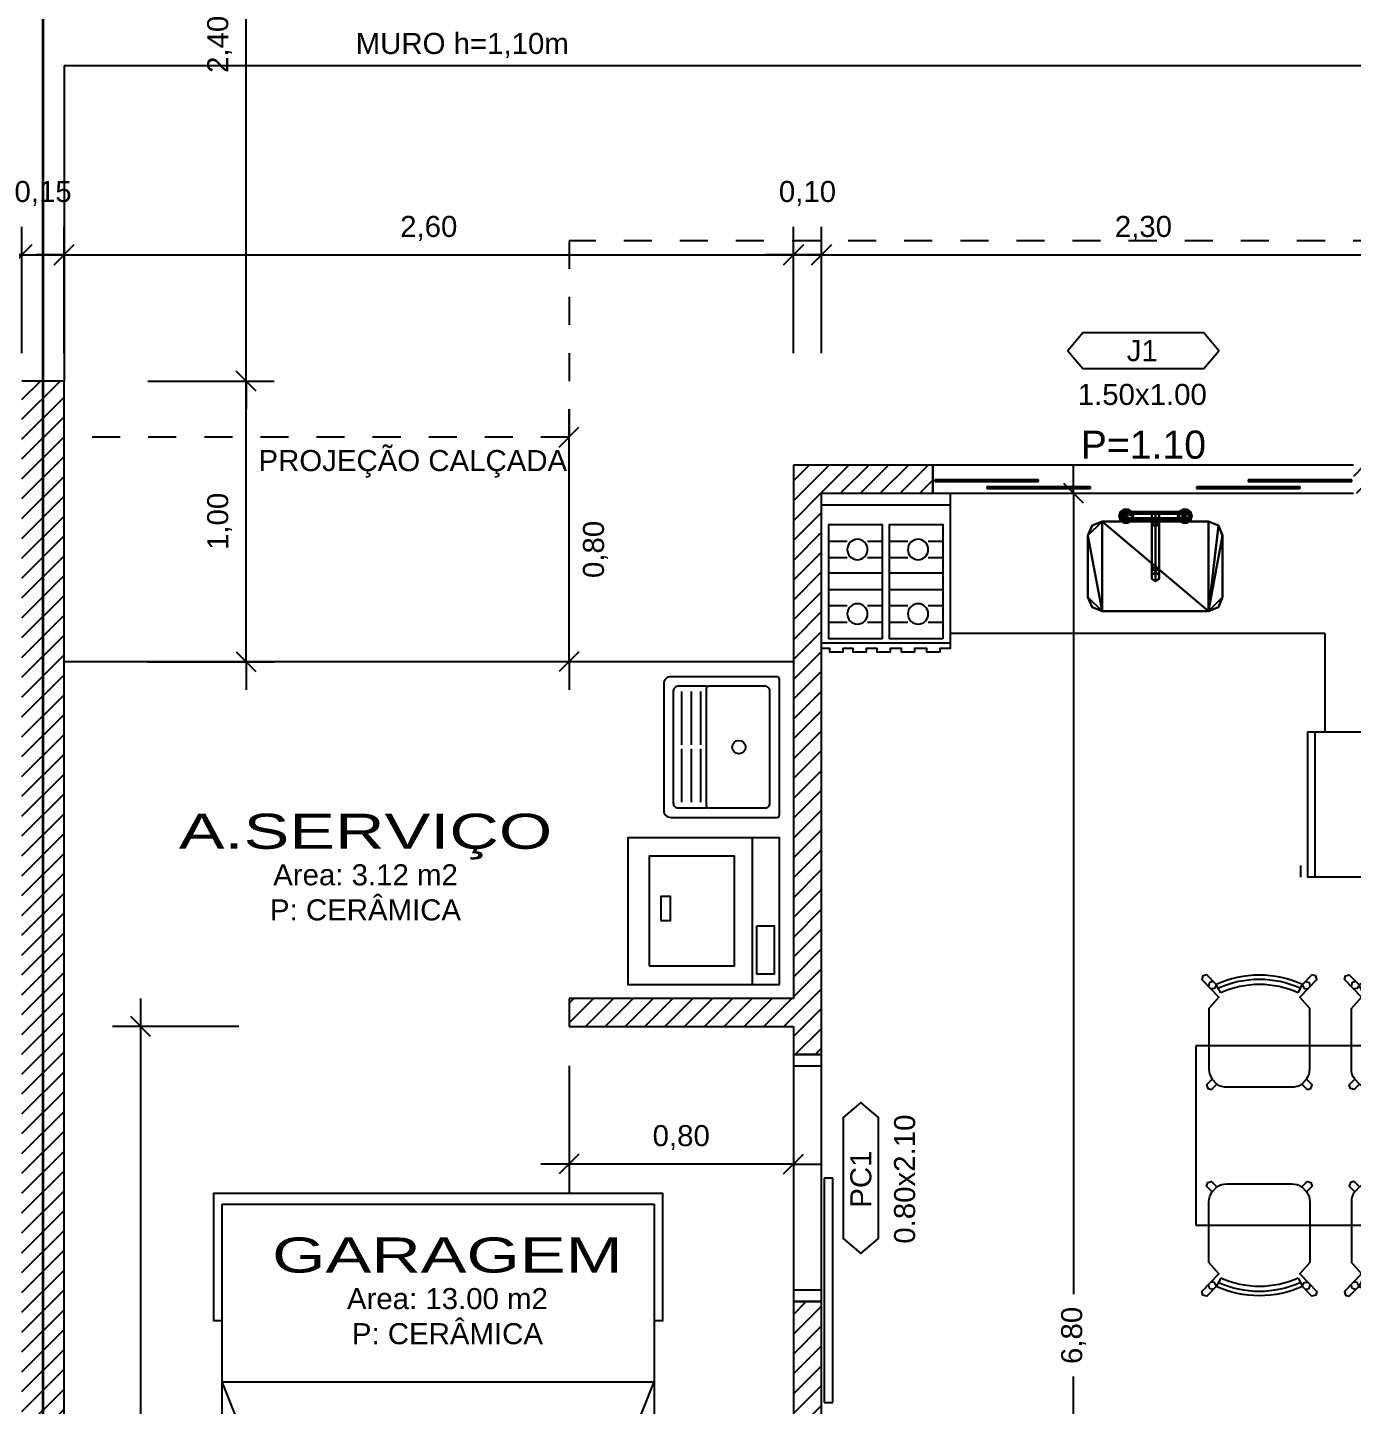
# Model space of a CAD drawing. Header units: metres. Extents: x 49 to 320, y -91 to 27.
# Drawn here: x 170.964 to 175.687, y 9.835 to 14.746 of the extents above; entities that cross this region are included whole.
import ezdxf
from ezdxf.enums import TextEntityAlignment as Align

# ---------------------------------------------------------------- set-up
doc = ezdxf.new("R2010")
doc.units = ezdxf.units.M
doc.header["$LTSCALE"] = 0.2
doc.linetypes.add('DASHED', pattern=[0.75, 0.5, -0.25])
for name, color, linetype in [('ARQ-___-___-CTA', 240, 'Continuous'), ('ARQ-___-___-LEG', 3, 'Continuous'), ('ARQ-___-___-TXT', 4, 'Continuous'), ('ARQ-___-___-VST', 9, 'Continuous'), ('ARQ-ALV', 6, 'Continuous'), ('ARQ-ALV-___-HTC', 13, 'Continuous'), ('ARQ-CXO', 2, 'Continuous'), ('ARQ-DVI', 1, 'Continuous'), ('ARQ-EQP', 24, 'Continuous'), ('ARQ-EQP-___-INT', 7, 'Continuous'), ('ARQ-MOB-___-INT', 7, 'Continuous'), ('ARQ-PIS', 2, 'Continuous')]:
    doc.layers.add(name, color=color, linetype=linetype)
doc.styles.add('REGUA100', font='arial.ttf')
doc.styles.add('REGUA60', font='arial.ttf')
doc.styles.add('REGUA80', font='arial.ttf')
doc.dimstyles.new('Active3D', dxfattribs={"dimtxt": 1.5, "dimasz": 0.01, "dimexe": 2, "dimexo": 3, "dimgap": 0.98, "dimtad": 1, "dimlfac": -1, "dimrnd": 0.005, "dimzin": 0, "dimtxsty": 'REGUA60', "dimblk": 'COTATR', "dimcen": 4, "dimdle": 4, "dimclrt": 2, "dimadec": 0, "dimazin": 0, "dimtfac": 1, "dimtmove": 2, "dimatfit": 2, "dimfxl": 1, "dimarcsym": 0})
pattern_1 = [(45, (187.28258, -1), (-0.03535534, 0.03535534), [])]

# ---------------------------------------------------------------- blocks, each defined once
blk = doc.blocks.new('MCCUB1_3')
at = {"color": 254}
mesh = blk.add_polyface(dxfattribs=at)
corners = [(-1.37, -30.51, 100.3), (-1.37, -30.51, 95.49), (-0.07, -31.26, 95.49), (-0.07, -31.26, 100.61), (-1.37, -29.01, 99.68), (-1.37, -29.01, 95.49), (-0.07, -28.26, 99.37), (-0.07, -28.26, 95.49), (1.23, -29.01, 99.68), (1.23, -29.01, 95.49), (1.23, -30.51, 100.3), (1.23, -30.51, 95.49), (-1.37, -27.24, 103.57), (-0.07, -27.55, 104.32), (-1.37, -26.62, 102.07), (-0.07, -26.31, 101.32), (1.23, -26.62, 102.07), (1.23, -27.24, 103.57), (-1.37, -10.62, 103.57), (-0.07, -10.31, 104.32), (-1.37, -11.24, 102.07), (-0.07, -11.55, 101.32), (1.23, -11.24, 102.07), (1.23, -10.62, 103.57), (-1.37, -7.57, 100.52), (-0.07, -7.04, 101.05), (-1.37, -8.63, 99.46), (-0.07, -9.16, 98.93), (1.23, -8.63, 99.46), (1.23, -7.57, 100.52), (-12.07, -6.6, 99.98), (-12.07, -7.35, 101.29), (11.93, -7.35, 101.29), (11.93, -6.6, 99.98), (-12.07, -7.36, 98.69), (11.93, -7.36, 98.69), (-12.07, -8.86, 98.7), (11.93, -8.86, 98.7), (-12.07, -9.6, 100), (11.93, -9.6, 100), (-12.07, -8.85, 101.29), (11.93, -8.85, 101.29), (12.46, -6.63, 106.88), (11.21, -5.72, 106.88), (9.67, -5.72, 106.88), (8.42, -6.62, 106.88), (7.93, -8.09, 106.88), (8.4, -9.56, 106.88), (9.64, -10.47, 106.88), (12.44, -9.59, 106.88), (11.19, -10.48, 106.88), (12.93, -8.12, 106.88), (12.46, -6.63, 101.88), (11.21, -5.72, 101.88), (9.67, -5.72, 101.88), (8.42, -6.62, 101.88), (7.93, -8.09, 101.88), (8.4, -9.56, 101.88), (9.64, -10.47, 101.88), (11.19, -10.48, 101.88), (12.44, -9.59, 101.88), (12.93, -8.12, 101.88), (-8.07, -8.12, 101.88), (-8.54, -6.63, 101.88), (-8.54, -6.63, 106.88), (-8.07, -8.12, 106.88), (-8.56, -9.59, 101.88), (-8.56, -9.59, 106.88), (-9.81, -10.48, 101.88), (-9.81, -10.48, 106.88), (-11.36, -10.47, 101.88), (-11.36, -10.47, 106.88), (-12.6, -9.56, 101.88), (-12.6, -9.56, 106.88), (-13.07, -8.09, 101.88), (-13.07, -8.09, 106.88), (-12.58, -6.62, 101.88), (-12.58, -6.62, 106.88), (-11.33, -5.72, 101.88), (-11.33, -5.72, 106.88), (-9.79, -5.72, 101.88), (-9.79, -5.72, 106.88)]
mesh.append_faces([[corners[k] for k in face] for face in [(30, 31, 32, 33), (34, 30, 33, 35), (36, 34, 35, 37), (38, 36, 37, 39), (40, 38, 39, 41), (31, 40, 41, 32), (52, 53, 43, 42), (53, 54, 44, 43), (54, 55, 45, 44), (55, 56, 46, 45), (56, 57, 47, 46), (57, 58, 48, 47), (58, 59, 50, 48), (59, 60, 49, 50), (60, 61, 51, 49), (61, 52, 42, 51), (62, 63, 64, 65), (66, 62, 65, 67), (68, 66, 67, 69), (70, 68, 69, 71), (72, 70, 71, 73), (74, 72, 73, 75), (76, 74, 75, 77), (78, 76, 77, 79), (80, 78, 79, 81), (63, 80, 81, 64)]], dxfattribs={"color": 254})
mesh.append_faces([[corners[k] for k in face] for face in [(32, 37, 35, 33), (49, 48, 50), (42, 49, 51), (64, 67, 65), (67, 71, 69)]], dxfattribs={"vtx0": -1, "color": 254})
mesh.append_faces([[corners[k] for k in face] for face in [(32, 39, 37), (42, 44, 45), (42, 45, 46), (42, 46, 47), (42, 47, 48), (64, 73, 71), (64, 75, 73), (64, 77, 75), (64, 79, 77)]], dxfattribs={"vtx0": -1, "vtx2": -1, "color": 254})
mesh.append_faces([[corners[k] for k in face] for face in [(24, 18, 19, 25), (26, 20, 18, 24), (27, 21, 20, 26), (28, 22, 21, 27), (29, 23, 22, 28), (25, 19, 23, 29)]], dxfattribs={"vtx1": -1, "color": 254})
mesh.append_faces([[corners[k] for k in face] for face in [(36, 38, 31)]], dxfattribs={"vtx1": -1, "vtx2": -1, "color": 254})
mesh.append_faces([[corners[k] for k in face] for face in [(12, 0, 3, 13), (14, 4, 0, 12), (15, 6, 4, 14), (16, 8, 6, 15), (17, 10, 8, 16), (13, 3, 10, 17), (18, 12, 13, 19), (20, 14, 12, 18), (21, 15, 14, 20), (22, 16, 15, 21), (23, 17, 16, 22), (19, 13, 17, 23)]], dxfattribs={"vtx1": -1, "vtx3": -1, "color": 254})
mesh.append_faces([[corners[k] for k in face] for face in [(32, 41, 39), (30, 34, 36, 31), (38, 40, 31), (42, 43, 44), (64, 81, 79)]], dxfattribs={"vtx2": -1, "color": 254})
mesh.append_faces([[corners[k] for k in face] for face in [(0, 1, 2, 3), (4, 5, 1, 0), (6, 7, 5, 4), (8, 9, 7, 6), (10, 11, 9, 8), (3, 2, 11, 10)]], dxfattribs={"vtx3": -1, "color": 254})
mesh = blk.add_polyface(dxfattribs=at)
corners = [(-24, -37, 70), (-22.54, -40.54, 70), (-19, -42, 70), (-24, -15, 70), (-22.54, -11.46, 70), (-19, -10, 70), (19, -10, 70), (19, -42, 70), (24, -15, 70), (24, -37, 70), (22.54, -40.54, 70), (22.54, -11.46, 70), (-24, -37, 85), (-22.54, -40.54, 85), (-19, -42, 85), (19, -42, 85), (22.54, -40.54, 85), (24, -37, 85), (24, -15, 85), (22.54, -11.46, 85), (19, -10, 85), (-19, -10, 85), (-22.54, -11.46, 85), (-24, -15, 85)]
mesh.append_faces([[corners[k] for k in face] for face in [(9, 7, 10), (6, 8, 11)]], dxfattribs={"vtx0": -1, "color": 254})
mesh.append_faces([[corners[k] for k in face] for face in [(0, 2, 3), (3, 2, 4), (4, 2, 5), (5, 2, 6), (8, 7, 9)]], dxfattribs={"vtx0": -1, "vtx1": -1, "color": 254})
mesh.append_faces([[corners[k] for k in face] for face in [(6, 7, 8)]], dxfattribs={"vtx0": -1, "vtx1": -1, "vtx2": -1, "color": 254})
mesh.append_faces([[corners[k] for k in face] for face in [(6, 2, 7)]], dxfattribs={"vtx0": -1, "vtx2": -1, "color": 254})
mesh.append_faces([[corners[k] for k in face] for face in [(12, 13, 0), (13, 14, 1), (14, 15, 2), (15, 16, 7), (16, 17, 10), (17, 18, 9), (18, 19, 8), (19, 20, 11), (20, 21, 6), (21, 22, 5), (22, 23, 4), (23, 12, 3)]], dxfattribs={"vtx1": -1, "color": 254})
mesh.append_faces([[corners[k] for k in face] for face in [(0, 1, 2), (13, 1, 0), (14, 2, 1), (15, 7, 2), (16, 10, 7), (17, 9, 10), (18, 8, 9), (19, 11, 8), (20, 6, 11), (21, 5, 6), (22, 4, 5), (23, 3, 4), (12, 0, 3)]], dxfattribs={"vtx2": -1, "color": 254})
blk = doc.blocks.new('EQF4B__2')
at = {"color": 0}
blk.add_lwpolyline([(25.5, -5), (-25.5, -5), (-25.5, -66.5), (-21.38, -66.5), (-21.38, -67.88), (-16.2, -67.88), (-16.2, -66.5), (-11.34, -66.5), (-11.34, -67.88), (-6.17, -67.88), (-6.17, -66.5), (-1.71, -66.5), (-1.71, -67.88), (3.46, -67.88), (3.46, -66.5), (7.78, -66.5), (7.78, -67.88), (12.95, -67.88), (12.95, -66.5), (17, -66.5), (17, -67.88), (22.17, -67.88), (22.17, -66.5), (25.5, -66.5)], close=True, dxfattribs=at)
at = {"layer": 'ARQ-EQP-___-INT'}
for p, q in [((-25.3, -9.71), (25.3, -9.71)), ((-22.6, -24.06), (-16.79, -24.06)), ((-8.71, -24.06), (-1.4, -24.06)), ((1.41, -24.06), (7.22, -24.06)), ((15.3, -24.06), (22.61, -24.06)), ((-22.6, -30.61), (-16.79, -30.61)), ((-8.71, -30.61), (-1.4, -30.61)), ((1.41, -30.61), (7.22, -30.61)), ((15.3, -30.61), (22.61, -30.61)), ((-22.6, -36.68), (-1.4, -36.68)), ((1.41, -36.68), (22.61, -36.68)), ((-22.6, -43.28), (-1.4, -43.28)), ((1.41, -43.28), (22.61, -43.28)), ((-22.6, -49.56), (-16.79, -49.56)), ((-8.71, -49.56), (-1.4, -49.56)), ((1.41, -49.56), (7.22, -49.56)), ((15.3, -49.56), (22.61, -49.56)), ((-22.6, -56.11), (-16.79, -56.11)), ((-8.71, -56.11), (-1.4, -56.11)), ((1.41, -56.11), (7.22, -56.11)), ((15.3, -56.11), (22.61, -56.11)), ((-25.3, -64.38), (25.3, -64.38))]:
    blk.add_line(p, q, dxfattribs=at)
for points in [[(-22.6, -62.6), (-1.4, -62.6), (-1.4, -17.4), (-22.6, -17.4)], [(1.41, -62.6), (22.61, -62.6), (22.61, -17.4), (1.41, -17.4)]]:
    blk.add_lwpolyline(points, close=True, dxfattribs=at)
for centre in [(-12.75, -27.25), (11.26, -27.25), (-12.75, -52.75), (11.26, -52.75)]:
    blk.add_circle(centre, 4.04, dxfattribs=at)
blk = doc.blocks.new('EQREFR22')
at = {"color": 0}
blk.add_lwpolyline([(30.5, -10), (-30.5, -10), (-30.5, -76), (30.5, -76)], close=True, dxfattribs=at)
at = {"layer": 'ARQ-EQP-___-INT'}
for p, q in [((-30.5, -73), (30.5, -73)), ((-30.5, -79), (-25.5, -79))]:
    blk.add_line(p, q, dxfattribs=at)
blk = doc.blocks.new('MBCAD4_2')
at = {"color": 0}
blk.add_lwpolyline([(0.02, 49.68, 0.106639), (-19.24, 45.52), (-23.45, 49.88), (-25.13, 49.43), (-25.63, 47.77), (-18.01, 39.93), (-22.5, 34.87), (-22.5, 7.87, 0.159591), (-21.02, 3.34), (-23.5, 0.83), (-22.98, -0.82), (-21.31, -1.27), (-18.97, 1.19, 0.162734), (-14.5, -0.13), (0, -0.13), (14.5, -0.13, 0.162734), (18.97, 1.19), (21.31, -1.27), (22.98, -0.82), (23.5, 0.83), (21.02, 3.34, 0.159591), (22.5, 7.87), (22.5, 34.87), (18.01, 39.93), (25.63, 47.77), (25.13, 49.43), (23.45, 49.88), (19.24, 45.52, 0.106639), (-0.02, 49.68)], format="xyb", dxfattribs=at)
at = {"layer": 'ARQ-MOB-___-INT'}
for p, q in [((-17.22, 41.8), (-19.24, 45.52)), ((17.25, 41.79), (19.24, 45.52)), ((-18.97, 1.19), (-21.02, 3.34)), ((18.97, 1.19), (21.02, 3.34))]:
    blk.add_line(p, q, dxfattribs=at)
for points in [[(-20.47, 46.81), (-22.16, 46.38), (-22.64, 44.7)], [(-19.21, 45.27), (-19.99, 43.71), (-21.73, 43.57)], [(19.21, 45.27), (19.99, 43.71), (21.73, 43.57)], [(20.47, 46.81), (22.16, 46.38), (22.64, 44.7)]]:
    blk.add_lwpolyline(points, dxfattribs=at)
for radius in [43.95, 41.7]:
    blk.add_arc((0, 3.82), radius, 65.57124, 114.39729, dxfattribs=at)
blk = doc.blocks.new('ACVEIC22')
at = {"color": 0}
blk.add_lwpolyline([(77, 180.74), (80, 180.74), (80, 226.21), (-80, 226.21), (-80, 180.74), (-77, 180.74), (-77, -130.66), (-80, -130.66), (-80, -196.28), (80, -196.28), (80, -130.66), (77, -130.66)], close=True, dxfattribs=at)
at = {"layer": 'ARQ-EQP-___-INT'}
for p, q in [((77, 222.31), (-77, 222.31)), ((-77, 222.31), (-77, 180.74)), ((77, 180.74), (77, 222.31)), ((77, 158.93), (-77, 158.93)), ((-60, 116.64), (-77, 158.93)), ((60, 116.64), (77, 158.93)), ((-60, -36.48), (-77, -78.77)), ((60, -36.48), (77, -78.77)), ((-77, -78.77), (77, -78.77)), ((-77, -130.66), (-77, -196.28)), ((77, -130.66), (77, -196.28)), ((-77, -169.29), (77, -169.29))]:
    blk.add_line(p, q, dxfattribs=at)
for points in [[(60, 116.64), (-60, 116.64), (-60, -36.48), (60, -36.48)], [(-39.03, -191.08), (-39.03, -174.28), (-74.03, -174.28), (-74.03, -191.08)], [(73.64, -191.08), (73.64, -174.28), (38.64, -174.28), (38.64, -191.08)]]:
    blk.add_lwpolyline(points, close=True, dxfattribs=at)
blk = doc.blocks.new('EQLAV1_2')
at = {"color": 0}
blk.add_lwpolyline([(30.75, -10), (-30.75, -10), (-30.75, -73.5), (30.75, -73.5)], close=True, dxfattribs=at)
at = {"layer": 'ARQ-EQP-___-INT'}
blk.add_line((30.75, -21.33), (-30.75, -21.33), dxfattribs=at)
for points in [[(6.39, -19.59), (26.39, -19.59), (26.39, -12.1), (6.39, -12.1)], [(22.95, -64.65), (22.95, -28.84), (-22.96, -28.84), (-22.96, -64.65)], [(3.97, -59.71), (3.97, -55.71), (-6.03, -55.71), (-6.03, -59.71)]]:
    blk.add_lwpolyline(points, close=True, dxfattribs=at)
blk = doc.blocks.new('SAT13S_2')
at = {"layer": 'ARQ-EQP', "color": 0, "linetype": 'ByBlock'}
blk.add_lwpolyline([(-26.5, -48.5), (26.5, -48.5, 0.414214), (29.5, -45.5), (29.5, -1, 0.414214), (28.5, 0), (-28.5, 0, 0.414214), (-29.5, -1), (-29.5, -45.5, 0.414214)], format="xyb", close=True, dxfattribs=at)
at = {"layer": 'ARQ-EQP-___-INT'}
for points in [[(25.5, -27.69), (25.5, -6, 0.414214), (23.5, -4), (-23.5, -4, 0.414214), (-25.5, -6), (-25.5, -27.69)], [(-25.5, -27.84), (-25.5, -29.65, 0.414214), (-24.5, -30.65), (-23.25, -30.65), (23.1, -30.65), (24.5, -30.65, 0.414214), (25.5, -29.65), (25.5, -27.84)], [(-25.5, -30.5), (-25.5, -42.5, 0.414214), (-23.5, -44.5)], [(-23.5, -44.5), (23.5, -44.5, 0.414214), (25.5, -42.5), (25.5, -30.5, 0.414214)], [(-23.25, -33.03), (-0.9, -33.03, 0.414214)], [(0.75, -33.03), (23.1, -33.03, 0.414214)], [(-23.25, -37.03), (-0.9, -37.03, 0.414214)], [(0.75, -37.03), (23.1, -37.03, 0.414214)], [(-23.25, -41.03), (-0.9, -41.03, 0.414214)], [(0.75, -41.03), (23.1, -41.03, 0.414214)]]:
    blk.add_lwpolyline(points, format="xyb", dxfattribs=at)
blk.add_circle((0, -17), 2.8, dxfattribs=at)
blk = doc.blocks.new('IndEsq1')
blk.add_lwpolyline([(-4.318, 0.438), (4.318, 0.438), (5.379, 1.698), (4.318, 2.959), (-4.318, 2.959), (-5.379, 1.698)], close=True)
at = {"color": 0, "style": 'REGUA60', "width": 1.4}
for tag, p in [('CODESQUAD', (-0.08, 0.951)), ('DIMESQUAD', (-0.08, -2.169))]:
    blk.add_attdef(tag, text='', height=1.5, dxfattribs=at).set_placement(p, align=Align.CENTER)
at = {"color": 0, "style": 'REGUA60', "width": 1.4, "flags": 9}
blk.add_attdef('PEITORIL', text='', height=1.5, dxfattribs=at).set_placement((0.222, -4.491), align=Align.CENTER)
at = {"style": 'REGUA60', "width": 1.4, "flags": 9}
blk.add_attdef('LOCAL', text='', height=1.5, dxfattribs=at).set_placement((-0.08, -6.561), align=Align.CENTER)
blk = doc.blocks.new('IndUni1')
at = {"color": 4, "style": 'REGUA100', "width": 1.4, "flags": 8}
blk.add_attdef('NOME1', text='', height=2.5, dxfattribs=at).set_placement((0.239, 2.99), align=Align.CENTER)
at = {"color": 4, "style": 'REGUA100', "width": 1.4}
blk.add_attdef('NOME2', text='', height=2.5, dxfattribs=at).set_placement((0.239, -0.22), align=Align.CENTER)
at = {"color": 0, "style": 'REGUA60', "width": 1.4}
for tag, p in [('AREA', (0.239, -2.825)), ('PERIM', (0.239, -5.325)), ('PISO', (0.239, -7.825)), ('PAREDE', (0.239, -10.325)), ('TETO', (0.239, -12.825))]:
    blk.add_attdef(tag, text='', height=1.5, dxfattribs=at).set_placement(p, align=Align.CENTER)
blk = doc.blocks.new('COTATR')
at = {"color": 6}
blk.add_line((-70.7, -70.7), (70.7, 70.7), dxfattribs=at)
at = {"color": 0, "linetype": 'ByBlock'}
blk.add_line((0, 0), (200, 0), dxfattribs=at)
blk = doc.blocks.new('*D80')
at = {"layer": 'ARQ-___-___-CTA', "color": 0, "lineweight": -2, "transparency": 16777216}
for p, q in [((170.9439, 13.586), (170.9439, 14.036)), ((168.3444, 13.936), (170.9434, 13.936))]:
    blk.add_line(p, q, dxfattribs=at)
at = {"layer": 'Defpoints', "color": 0, "transparency": 16777216}
for p in [(170.9439, 13.936), (168.3439, 13.436), (170.9439, 13.436)]:
    blk.add_point(p, dxfattribs=at)
at = {"layer": 'ARQ-___-___-CTA', "color": 0, "lineweight": -2, "transparency": 16777216, "xscale": 0.0005, "yscale": 0.0005, "zscale": 0.0005, "rotation": 180}
blk.add_blockref('COTATR', (168.3439, 13.936), dxfattribs=at)
at = {"layer": 'ARQ-___-___-CTA', "color": 0, "lineweight": -2, "transparency": 16777216, "xscale": 0.0005, "yscale": 0.0005, "zscale": 0.0005}
blk.add_blockref('COTATR', (170.9439, 13.936), dxfattribs=at)
at = {"layer": 'ARQ-___-___-CTA', "color": 2, "transparency": 16777216, "insert": (169.6439, 14.0301), "char_height": 0.075, "attachment_point": 5, "style": 'REGUA60'}
blk.add_mtext('2,60', dxfattribs=at)
blk = doc.blocks.new('*D81')
at = {"layer": 'ARQ-___-___-CTA', "color": 0, "lineweight": -2, "transparency": 16777216}
for p, q in [((171.0939, 13.586), (171.0939, 14.036)), ((170.9444, 13.936), (171.0934, 13.936))]:
    blk.add_line(p, q, dxfattribs=at)
at = {"layer": 'Defpoints', "color": 0, "transparency": 16777216}
for p in [(171.0939, 13.936), (170.9439, 13.436), (171.0939, 13.436)]:
    blk.add_point(p, dxfattribs=at)
at = {"layer": 'ARQ-___-___-CTA', "color": 0, "lineweight": -2, "transparency": 16777216, "xscale": 0.0005, "yscale": 0.0005, "zscale": 0.0005, "rotation": 180}
blk.add_blockref('COTATR', (170.9439, 13.936), dxfattribs=at)
at = {"layer": 'ARQ-___-___-CTA', "color": 0, "lineweight": -2, "transparency": 16777216, "xscale": 0.0005, "yscale": 0.0005, "zscale": 0.0005}
blk.add_blockref('COTATR', (171.0939, 13.936), dxfattribs=at)
at = {"layer": 'ARQ-___-___-CTA', "color": 2, "transparency": 16777216, "insert": (171.0189, 14.1546), "char_height": 0.075, "attachment_point": 5, "style": 'REGUA60'}
blk.add_mtext('0,15', dxfattribs=at)
blk = doc.blocks.new('*D82')
at = {"layer": 'ARQ-___-___-CTA', "color": 0, "lineweight": -2, "transparency": 16777216}
for p, q in [((173.6939, 13.586), (173.6939, 14.036)), ((171.0944, 13.936), (173.6934, 13.936))]:
    blk.add_line(p, q, dxfattribs=at)
at = {"layer": 'Defpoints', "color": 0, "transparency": 16777216}
for p in [(173.6939, 13.936), (171.0939, 13.436), (173.6939, 13.436)]:
    blk.add_point(p, dxfattribs=at)
at = {"layer": 'ARQ-___-___-CTA', "color": 0, "lineweight": -2, "transparency": 16777216, "xscale": 0.0005, "yscale": 0.0005, "zscale": 0.0005, "rotation": 180}
blk.add_blockref('COTATR', (171.0939, 13.936), dxfattribs=at)
at = {"layer": 'ARQ-___-___-CTA', "color": 0, "lineweight": -2, "transparency": 16777216, "xscale": 0.0005, "yscale": 0.0005, "zscale": 0.0005}
blk.add_blockref('COTATR', (173.6939, 13.936), dxfattribs=at)
at = {"layer": 'ARQ-___-___-CTA', "color": 2, "transparency": 16777216, "insert": (172.3939, 14.0301), "char_height": 0.075, "attachment_point": 5, "style": 'REGUA60'}
blk.add_mtext('2,60', dxfattribs=at)
blk = doc.blocks.new('*D83')
at = {"layer": 'ARQ-___-___-CTA', "color": 0, "lineweight": -2, "transparency": 16777216}
for p, q in [((173.7939, 13.586), (173.7939, 14.036)), ((173.6944, 13.936), (173.7934, 13.936))]:
    blk.add_line(p, q, dxfattribs=at)
at = {"layer": 'Defpoints', "color": 0, "transparency": 16777216}
for p in [(173.7939, 13.936), (173.6939, 13.436), (173.7939, 13.436)]:
    blk.add_point(p, dxfattribs=at)
at = {"layer": 'ARQ-___-___-CTA', "color": 0, "lineweight": -2, "transparency": 16777216, "xscale": 0.0005, "yscale": 0.0005, "zscale": 0.0005, "rotation": 180}
blk.add_blockref('COTATR', (173.6939, 13.936), dxfattribs=at)
at = {"layer": 'ARQ-___-___-CTA', "color": 0, "lineweight": -2, "transparency": 16777216, "xscale": 0.0005, "yscale": 0.0005, "zscale": 0.0005}
blk.add_blockref('COTATR', (173.7939, 13.936), dxfattribs=at)
at = {"layer": 'ARQ-___-___-CTA', "color": 2, "transparency": 16777216, "insert": (173.7439, 14.1546), "char_height": 0.075, "attachment_point": 5, "style": 'REGUA60'}
blk.add_mtext('0,10', dxfattribs=at)
blk = doc.blocks.new('*D84')
at = {"layer": 'ARQ-___-___-CTA', "color": 0, "lineweight": -2, "transparency": 16777216}
for p, q in [((176.0889, 13.586), (176.0889, 14.036)), ((173.7944, 13.936), (176.0884, 13.936))]:
    blk.add_line(p, q, dxfattribs=at)
at = {"layer": 'Defpoints', "color": 0, "transparency": 16777216}
for p in [(176.0889, 13.936), (173.7939, 13.436), (176.0889, 13.436)]:
    blk.add_point(p, dxfattribs=at)
at = {"layer": 'ARQ-___-___-CTA', "color": 0, "lineweight": -2, "transparency": 16777216, "xscale": 0.0005, "yscale": 0.0005, "zscale": 0.0005, "rotation": 180}
blk.add_blockref('COTATR', (173.7939, 13.936), dxfattribs=at)
at = {"layer": 'ARQ-___-___-CTA', "color": 0, "lineweight": -2, "transparency": 16777216, "xscale": 0.0005, "yscale": 0.0005, "zscale": 0.0005}
blk.add_blockref('COTATR', (176.0889, 13.936), dxfattribs=at)
at = {"layer": 'ARQ-___-___-CTA', "color": 2, "transparency": 16777216, "insert": (174.9414, 14.0301), "char_height": 0.075, "attachment_point": 5, "style": 'REGUA60'}
blk.add_mtext('2,30', dxfattribs=at)
blk = doc.blocks.new('*D145')
at = {"layer": 'ARQ-___-___-CTA', "color": 0, "lineweight": -2, "transparency": 16777216}
for p, q in [((172.8939, 11.0459), (172.8939, 10.5959)), ((173.6939, 11.0459), (173.6939, 10.5959)), ((173.6934, 10.6959), (172.8944, 10.6959))]:
    blk.add_line(p, q, dxfattribs=at)
at = {"layer": 'Defpoints', "color": 0, "transparency": 16777216}
for p in [(172.8939, 11.1959), (173.6939, 11.1959), (172.8939, 10.6959)]:
    blk.add_point(p, dxfattribs=at)
at = {"layer": 'ARQ-___-___-CTA', "color": 0, "lineweight": -2, "transparency": 16777216, "xscale": 0.0005, "yscale": 0.0005, "zscale": 0.0005, "rotation": 180}
blk.add_blockref('COTATR', (172.8939, 10.6959), dxfattribs=at)
at = {"layer": 'ARQ-___-___-CTA', "color": 0, "lineweight": -2, "transparency": 16777216, "xscale": 0.0005, "yscale": 0.0005, "zscale": 0.0005}
blk.add_blockref('COTATR', (173.6939, 10.6959), dxfattribs=at)
at = {"layer": 'ARQ-___-___-CTA', "color": 2, "transparency": 16777216, "insert": (173.2939, 10.79), "char_height": 0.075, "attachment_point": 5, "style": 'REGUA60'}
blk.add_mtext('0,80', dxfattribs=at)
blk = doc.blocks.new('*D146')
at = {"layer": 'ARQ-___-___-CTA', "color": 0, "lineweight": -2, "transparency": 16777216}
for p, q in [((171.7171, 11.186), (171.2671, 11.186)), ((171.3671, 6.1865), (171.3671, 11.1855)), ((171.7171, 6.186), (171.2671, 6.186))]:
    blk.add_line(p, q, dxfattribs=at)
at = {"layer": 'Defpoints', "color": 0, "transparency": 16777216}
for p in [(171.3671, 11.186), (171.8671, 11.186), (171.8671, 6.186)]:
    blk.add_point(p, dxfattribs=at)
at = {"layer": 'ARQ-___-___-CTA', "color": 0, "lineweight": -2, "transparency": 16777216, "xscale": 0.0005, "yscale": 0.0005, "zscale": 0.0005}
for p, rotation in [((171.3671, 11.186), 90), ((171.3671, 6.186), 270)]:
    blk.add_blockref('COTATR', p, dxfattribs=dict(at, rotation=rotation))
at = {"layer": 'ARQ-___-___-CTA', "color": 2, "transparency": 16777216, "insert": (171.273, 8.686), "char_height": 0.075, "attachment_point": 5, "rotation": 90, "style": 'REGUA60'}
blk.add_mtext('5,00', dxfattribs=at)
blk = doc.blocks.new('*D179')
at = {"layer": 'ARQ-___-___-CTA', "color": 0, "lineweight": -2, "transparency": 16777216}
for p, q in [((171.3926, 13.486), (171.8426, 13.486)), ((171.7426, 12.4865), (171.7426, 13.4855)), ((171.3926, 12.486), (171.8426, 12.486))]:
    blk.add_line(p, q, dxfattribs=at)
at = {"layer": 'Defpoints', "color": 0, "transparency": 16777216}
for p in [(171.2426, 13.486), (171.7426, 13.486), (171.2426, 12.486)]:
    blk.add_point(p, dxfattribs=at)
at = {"layer": 'ARQ-___-___-CTA', "color": 0, "lineweight": -2, "transparency": 16777216, "xscale": 0.0005, "yscale": 0.0005, "zscale": 0.0005}
for p, rotation in [((171.7426, 13.486), 90), ((171.7426, 12.486), 270)]:
    blk.add_blockref('COTATR', p, dxfattribs=dict(at, rotation=rotation))
at = {"layer": 'ARQ-___-___-CTA', "color": 2, "transparency": 16777216, "insert": (171.6485, 12.986), "char_height": 0.075, "attachment_point": 5, "rotation": 90, "style": 'REGUA60'}
blk.add_mtext('1,00', dxfattribs=at)
blk = doc.blocks.new('*D180')
at = {"layer": 'ARQ-___-___-CTA', "color": 0, "lineweight": -2, "transparency": 16777216}
for p, q in [((171.3926, 15.886), (171.8426, 15.886)), ((171.7426, 13.4865), (171.7426, 15.8855))]:
    blk.add_line(p, q, dxfattribs=at)
at = {"layer": 'Defpoints', "color": 0, "transparency": 16777216}
for p in [(171.2426, 15.886), (171.7426, 15.886), (171.2426, 13.486)]:
    blk.add_point(p, dxfattribs=at)
at = {"layer": 'ARQ-___-___-CTA', "color": 0, "lineweight": -2, "transparency": 16777216, "xscale": 0.0005, "yscale": 0.0005, "zscale": 0.0005}
for p, rotation in [((171.7426, 15.886), 90), ((171.7426, 13.486), 270)]:
    blk.add_blockref('COTATR', p, dxfattribs=dict(at, rotation=rotation))
at = {"layer": 'ARQ-___-___-CTA', "color": 2, "transparency": 16777216, "insert": (171.6485, 14.686), "char_height": 0.075, "attachment_point": 5, "rotation": 90, "style": 'REGUA60'}
blk.add_mtext('2,40', dxfattribs=at)
blk = doc.blocks.new('*D188')
at = {"layer": 'ARQ-___-___-CTA', "color": 0, "lineweight": -2, "transparency": 16777216}
for p, q in [((174.3426, 13.086), (174.7926, 13.086)), ((174.6926, 13.0855), (174.6926, 10.2315)), ((174.6926, 6.2865), (174.6926, 9.9386)), ((174.3426, 6.286), (174.7926, 6.286))]:
    blk.add_line(p, q, dxfattribs=at)
at = {"layer": 'Defpoints', "color": 0, "transparency": 16777216}
for p in [(174.1926, 13.086), (174.6926, 13.086), (174.1926, 6.286)]:
    blk.add_point(p, dxfattribs=at)
at = {"layer": 'ARQ-___-___-CTA', "color": 0, "lineweight": -2, "transparency": 16777216, "xscale": 0.0005, "yscale": 0.0005, "zscale": 0.0005}
for p, rotation in [((174.6926, 13.086), 90), ((174.6926, 6.286), 270)]:
    blk.add_blockref('COTATR', p, dxfattribs=dict(at, rotation=rotation))
at = {"layer": 'ARQ-___-___-CTA', "color": 2, "transparency": 16777216, "insert": (174.6926, 10.0851), "char_height": 0.075, "attachment_point": 5, "rotation": 90, "style": 'REGUA60'}
blk.add_mtext('6,80', dxfattribs=at)

msp = doc.modelspace()

# ---------------------------------------------------------------- hatches: boundary and pattern name
at = {"layer": 'ARQ-ALV-___-HTC'}
h = msp.add_hatch(dxfattribs=at)
h.set_pattern_fill('_U', color=256, scale=0.05, angle=45, style=0, pattern_type=0)
h.set_pattern_definition(pattern_1)
h.paths.add_polyline_path([(171.0939, 5.186), (171.0939, 13.486), (170.9439, 13.486), (170.9439, 5.186)])
h = msp.add_hatch(dxfattribs=at)
h.set_pattern_fill('_U', color=256, scale=0.05, angle=45, style=0, pattern_type=0)
h.set_pattern_definition(pattern_1)
h.paths.add_polyline_path([(178.6389, 13.086), (179.5889, 13.086), (179.5889, 13.186), (178.6389, 13.186)])
h.paths.add_polyline_path([(177.1389, 13.086), (177.1389, 13.186), (175.6914, 13.186), (175.6914, 13.086)])
h.paths.add_polyline_path([(174.1914, 13.086), (174.1914, 13.186), (173.6939, 13.186), (173.7939, 13.086)])
h = msp.add_hatch(dxfattribs=at)
h.set_pattern_fill('_U', color=256, scale=0.05, angle=45, style=0, pattern_type=0)
h.set_pattern_definition(pattern_1)
h.paths.add_polyline_path([(173.6939, 7.266), (173.7939, 7.266), (173.7939, 10.206), (173.6939, 10.206)])
h.paths.add_polyline_path([(173.6939, 6.386), (173.6939, 6.186), (173.7939, 6.286), (173.7939, 6.386)])
h.paths.add_polyline_path([(173.7939, 11.086), (173.7939, 13.086), (173.6939, 13.186), (173.6939, 11.086)])
h = msp.add_hatch(dxfattribs=at)
h.set_pattern_fill('_U', color=256, scale=0.05, angle=45, style=0, pattern_type=0)
h.set_pattern_definition(pattern_1)
h.paths.add_polyline_path([(173.6939, 11.186), (173.6939, 11.286), (172.8939, 11.286), (172.8939, 11.186)])

# ---------------------------------------------------------------- linework, layer by layer
at = {"layer": 'ARQ-___-___-CTA'}
msp.add_line((172.8939, 12.4865), (172.8939, 13.2855), dxfattribs=at)
at = {"layer": 'ARQ-___-___-TXT', "const_width": 0.01}
msp.add_lwpolyline([(171.0189, 25.186), (171.0189, 4.186)], dxfattribs=at)
at = {"layer": 'ARQ-___-___-VST'}
for p, q in [((171.0939, 14.611), (171.0939, 13.486)), ((171.0939, 14.611), (179.5889, 14.611)), ((175.6904, 13.186), (174.1924, 13.186)), ((174.1924, 13.086), (175.6904, 13.086)), ((175.5889, 12.586), (174.2529, 12.586)), ((175.5889, 12.236), (175.5889, 12.586)), ((176.0889, 11.1175), (175.1289, 11.1175)), ((175.1289, 11.1175), (175.1289, 10.4775)), ((173.6939, 11.046), (173.6939, 10.246)), ((173.7939, 10.246), (173.7939, 11.046)), ((175.1289, 10.4775), (176.0889, 10.4775))]:
    msp.add_line(p, q, dxfattribs=at)
at = {"layer": 'ARQ-___-___-VST', "linetype": 'DASHED'}
for p, q in [((179.5889, 13.986), (172.8939, 13.986)), ((172.8939, 13.986), (172.8939, 13.286)), ((172.8939, 13.286), (171.0939, 13.286))]:
    msp.add_line(p, q, dxfattribs=at)
at = {"layer": 'ARQ-ALV'}
for p, q in [((171.0939, 13.486), (170.9439, 13.486)), ((171.0939, 5.186), (171.0939, 13.486)), ((174.1914, 13.186), (173.6939, 13.186)), ((173.6939, 13.186), (173.6939, 11.286)), ((174.1914, 13.086), (174.1914, 13.186)), ((173.7939, 13.086), (174.1914, 13.086)), ((173.7939, 11.086), (173.7939, 13.086)), ((172.8939, 11.286), (172.8939, 11.186)), ((173.6939, 11.286), (172.8939, 11.286)), ((172.8939, 11.186), (173.6939, 11.186)), ((173.6939, 11.186), (173.6939, 11.086)), ((173.6939, 11.086), (173.7939, 11.086)), ((173.7939, 10.206), (173.6939, 10.206)), ((173.6939, 10.206), (173.6939, 7.266)), ((173.7939, 7.266), (173.7939, 10.206))]:
    msp.add_line(p, q, dxfattribs=at)
at = {"layer": 'ARQ-CXO'}
for p, q in [((174.1924, 13.186), (174.1914, 13.186)), ((174.1914, 13.186), (174.1914, 13.086)), ((174.1924, 13.086), (174.1924, 13.186)), ((174.1914, 13.086), (174.1924, 13.086)), ((173.7939, 11.086), (173.6939, 11.086)), ((173.6939, 11.086), (173.6939, 11.046)), ((173.7939, 11.046), (173.7939, 11.086)), ((173.6939, 11.046), (173.7939, 11.046)), ((173.8339, 10.646), (173.8039, 10.646)), ((173.8039, 10.646), (173.8039, 9.846)), ((173.8339, 9.846), (173.8339, 10.646)), ((173.6939, 10.246), (173.6939, 10.206)), ((173.7939, 10.246), (173.6939, 10.246)), ((173.7939, 10.206), (173.7939, 10.246)), ((173.6939, 10.206), (173.7939, 10.206)), ((173.8039, 9.846), (173.8339, 9.846))]:
    msp.add_line(p, q, dxfattribs=at)
at = {"layer": 'ARQ-DVI'}
for p, q in [((174.5676, 13.1335), (174.1984, 13.1335)), ((174.1984, 13.1335), (174.1984, 13.1285)), ((174.1984, 13.1285), (174.5676, 13.1285)), ((174.5676, 13.1285), (174.5676, 13.1335)), ((175.6844, 13.1335), (175.3151, 13.1335)), ((175.3151, 13.1335), (175.3151, 13.1285)), ((175.3151, 13.1285), (175.6844, 13.1285)), ((175.6844, 13.1285), (175.6844, 13.1335)), ((174.7523, 13.1085), (174.383, 13.1085)), ((174.383, 13.1085), (174.383, 13.1035)), ((174.383, 13.1035), (174.7523, 13.1035)), ((174.7523, 13.1035), (174.7523, 13.1085)), ((175.4998, 13.1085), (175.1305, 13.1085)), ((175.1305, 13.1085), (175.1305, 13.1035)), ((175.1305, 13.1035), (175.4998, 13.1035)), ((175.4998, 13.1035), (175.4998, 13.1085))]:
    msp.add_line(p, q, dxfattribs=at)
at = {"layer": 'ARQ-PIS'}
for p, q in [((173.6939, 12.486), (171.0939, 12.486)), ((173.6939, 12.486), (171.0939, 12.486)), ((173.6939, 11.046), (173.6939, 10.246))]:
    msp.add_line(p, q, dxfattribs=at)

# ---------------------------------------------------------------- block references
at = {"xscale": -0.01, "yscale": 0.01, "zscale": 0.01}
msp.add_blockref('ACVEIC22', (172.4275, 8.3299), dxfattribs=at)
at = {"layer": 'ARQ-___-___-CTA', "xscale": -0.0005, "yscale": 0.0005, "zscale": 0.0005}
for p, rotation in [((172.8939, 13.286), 270), ((172.8939, 12.486), 90)]:
    msp.add_blockref('COTATR', p, dxfattribs=dict(at, rotation=rotation))
at = {"layer": 'ARQ-___-___-LEG'}
ref = msp.add_blockref('IndEsq1', (174.9414, 13.5094), dxfattribs=dict(at, xscale=0.05, yscale=0.05, zscale=0.05))
ref.add_attrib('CODESQUAD', 'J1', dxfattribs={"layer": '0', "color": 0, "height": 0.075, "style": 'REGUA60'}).set_placement((174.9374, 13.5569), align=Align.CENTER)
ref.add_attrib('DIMESQUAD', '1.50x1.00', dxfattribs={"layer": '0', "color": 0, "height": 0.075, "style": 'REGUA60'}).set_placement((174.9374, 13.4009), align=Align.CENTER)
ref = msp.add_blockref('IndEsq1', (174.0191, 10.646), dxfattribs=dict(at, xscale=0.05, yscale=0.05, zscale=0.05, rotation=90))
ref.add_attrib('CODESQUAD', 'PC1', dxfattribs={"layer": '0', "color": 0, "height": 0.075, "rotation": 90, "style": 'REGUA60'}).set_placement((173.9716, 10.642), align=Align.CENTER)
ref.add_attrib('DIMESQUAD', '0.80x2.10', dxfattribs={"layer": '0', "color": 0, "height": 0.075, "rotation": 90, "style": 'REGUA60'}).set_placement((174.1276, 10.642), align=Align.CENTER)
at = {"layer": 'ARQ-___-___-TXT'}
ref = msp.add_blockref('IndUni1', (172.1565, 11.8302), dxfattribs=dict(at, xscale=0.05, yscale=0.05, zscale=0.05))
ref.add_attrib('NOME2', 'A.SERVIÇO', dxfattribs={"layer": '0', "color": 4, "height": 0.125, "style": 'REGUA100', "width": 1.4}).set_placement((172.1685, 11.8192), align=Align.CENTER)
ref.add_attrib('AREA', 'Area: 3.12 m2', dxfattribs={"layer": '0', "color": 0, "height": 0.075, "style": 'REGUA60'}).set_placement((172.1685, 11.689), align=Align.CENTER)
ref.add_attrib('PERIM', 'P: CERÂMICA', dxfattribs={"layer": '0', "color": 0, "height": 0.075, "style": 'REGUA60'}).set_placement((172.1685, 11.564), align=Align.CENTER)
ref = msp.add_blockref('IndUni1', (172.4486, 10.3199), dxfattribs=dict(at, xscale=0.05, yscale=0.05, zscale=0.05))
ref.add_attrib('NOME2', 'GARAGEM', dxfattribs={"layer": '0', "color": 4, "height": 0.125, "style": 'REGUA100', "width": 1.4}).set_placement((172.4605, 10.309), align=Align.CENTER)
ref.add_attrib('AREA', 'Area: 13.00 m2', dxfattribs={"layer": '0', "color": 0, "height": 0.075, "style": 'REGUA60'}).set_placement((172.4605, 10.1787), align=Align.CENTER)
ref.add_attrib('PERIM', 'P: CERÂMICA', dxfattribs={"layer": '0', "color": 0, "height": 0.075, "style": 'REGUA60'}).set_placement((172.4605, 10.0537), align=Align.CENTER)
at = {"layer": 'ARQ-___-___-VST'}
for name, p, xscale, yscale, zscale in [('EQF4B__2', (174.0234, 13.131), -0.009000000000000001, 0.009000000000000001, 0.009000000000000001), ('MCCUB1_3', (174.9839, 13.086), -0.01, 0.01, 0.01), ('MBCAD4_2', (175.3548, 10.9714), 0.008, 0.008, 0.008), ('MBCAD4_2', (175.863, 10.9714), -0.008, 0.008, 0.008)]:
    msp.add_blockref(name, p, dxfattribs=dict(at, xscale=xscale, yscale=yscale, zscale=zscale))
for name, p, xscale, yscale, zscale, rotation in [('SAT13S_2', (173.6439, 12.1816), 0.0085, 0.0085, 0.0085, 270), ('EQREFR22', (176.1739, 11.9768), -0.0085, 0.0085, 0.0085, 270), ('EQLAV1_2', (173.7289, 11.5974), 0.0085, 0.0085, 0.0085, 270), ('MBCAD4_2', (175.3548, 10.6236), -0.008, 0.008, 0.008, 180), ('MBCAD4_2', (175.863, 10.6236), 0.008, 0.008, 0.008, 180)]:
    msp.add_blockref(name, p, dxfattribs=dict(at, xscale=xscale, yscale=yscale, zscale=zscale, rotation=rotation))

# ---------------------------------------------------------------- texts
at = {"layer": 'ARQ-___-___-CTA', "color": 2, "insert": (172.988, 12.886), "char_height": 0.075, "attachment_point": 5, "rotation": 90, "style": 'REGUA60'}
msp.add_mtext('0,80', dxfattribs=at)
at = {"layer": 'ARQ-___-___-LEG', "style": 'REGUA60'}
for s, p in [('MURO h=1,10m', (172.1334, 14.6516)), ('PROJEÇÃO CALÇADA', (171.787, 13.1652))]:
    msp.add_text(s, height=0.075, dxfattribs=at).set_placement(p)
at = {"layer": 'ARQ-___-___-LEG', "style": 'REGUA80'}
msp.add_text('P=1.10', height=0.1, dxfattribs=at).set_placement((174.9414, 13.2594), align=Align.MIDDLE)

# ---------------------------------------------------------------- dimensions: what is measured, and where the dimension line sits
at = {"layer": 'ARQ-___-___-CTA'}
for base, p1, p2, angle, override, picture, middle in [((171.7426, 15.886), (171.2426, 13.486), (171.2426, 15.886), 90, {"dimscale": 0.05, "dimse1": 1}, '*D180', (171.6485, 14.686)), ((171.7426, 13.486), (171.2426, 12.486), (171.2426, 13.486), 90, {"dimscale": 0.05}, '*D179', (171.6485, 12.986)), ((171.3671, 11.186), (171.8671, 6.186), (171.8671, 11.186), 90, {"dimscale": 0.05}, '*D146', (171.273, 8.686)), ((172.8939, 10.6959), (173.6939, 11.1959), (172.8939, 11.1959), 180, {"dimscale": 0.05}, '*D145', (173.2939, 10.79))]:
    dim = msp.add_linear_dim(base=base, p1=p1, p2=p2, angle=angle, dimstyle='Active3D', override=override, dxfattribs=at)
    dim.commit()
    dim.dimension.update_dxf_attribs({"geometry": picture, "text_midpoint": middle})
for base, p1, p2, picture, middle in [((171.0939, 13.936), (170.9439, 13.436), (171.0939, 13.436), '*D81', (171.0189, 14.1546)), ((173.7939, 13.936), (173.6939, 13.436), (173.7939, 13.436), '*D83', (173.7439, 14.1546)), ((170.9439, 13.936), (168.3439, 13.436), (170.9439, 13.436), '*D80', (169.6439, 14.0301)), ((173.6939, 13.936), (171.0939, 13.436), (173.6939, 13.436), '*D82', (172.3939, 14.0301)), ((176.0888825, 13.936), (173.7938824, 13.436), (176.0888825, 13.436), '*D84', (174.9413824, 14.0300716))]:
    dim = msp.add_linear_dim(base=base, p1=p1, p2=p2, dimstyle='Active3D', override={"dimscale": 0.05, "dimse1": 1}, dxfattribs=at)
    dim.commit()
    dim.dimension.update_dxf_attribs({"geometry": picture, "text_midpoint": middle})
dim = msp.add_linear_dim(base=(174.6926, 13.086), p1=(174.1926, 6.286), p2=(174.1926, 13.086), angle=90, dimstyle='Active3D', override={"dimscale": 0.05}, dxfattribs=at)
dim.commit()
dim.dimension.update_dxf_attribs({"geometry": '*D188', "text_midpoint": (174.6926, 10.0851), "dimtype": 160})

doc.saveas('drawing.dxf')
